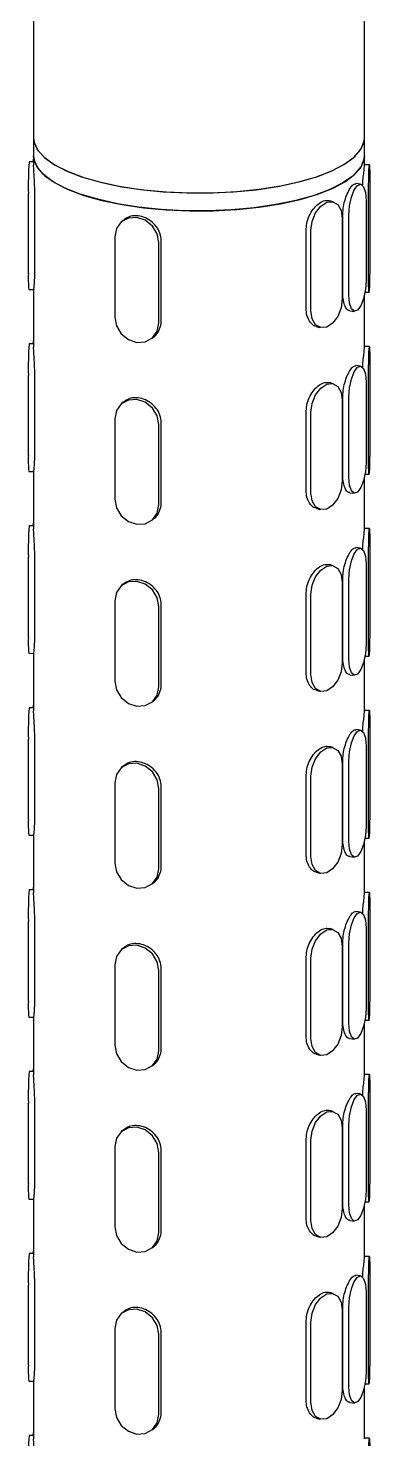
# Model space of a CAD drawing. Extents: x 0 to 2604, y 0 to 1908.
# Drawn here: x 1899.1 to 1935.2, y 1286.3 to 1435.4 of the extents above; entities that cross this region are included whole.
import ezdxf

# ---------------------------------------------------------------- set-up
doc = ezdxf.new("R2010")
doc.units = 0
doc.header["$LTSCALE"] = 10
doc.header["$MEASUREMENT"] = 0
doc.layers.get('0').update_dxf_attribs({"linetype": 'CONTINUOUS'})

msp = doc.modelspace()

# ---------------------------------------------------------------- linework, layer by layer
at = {"color": 7, "linetype": 'Continuous', "lineweight": 25}
for p, q in [((1899.67, 1453.04), (1899.67, 1423.81)), ((1934.67, 1423.81), (1934.67, 1453.04)), ((1899.67, 1423.81), (1899.67, 1421.93)), ((1934.67, 1421.93), (1934.67, 1423.81)), ((1899.67, 1421.27), (1899.2, 1421.28)), ((1899.62, 1421.27), (1899.67, 1421.55)), ((1899.67, 1421.93), (1899.67, 1420.93)), ((1934.67, 1420.93), (1934.67, 1421.93)), ((1935.19, 1420.98), (1934.67, 1420.98)), ((1934.25, 1418.91), (1933.76, 1418.98)), ((1935.23, 1419.31), (1935.23, 1410.83)), ((1899.12, 1409.46), (1899.12, 1417.95)), ((1899.8, 1409.45), (1899.8, 1417.94)), ((1931.37, 1417.06), (1930.98, 1417.17)), ((1934.84, 1417.21), (1934.84, 1408.73)), ((1935.11, 1409.16), (1935.11, 1417.65)), ((1909.19, 1415.13), (1908.98, 1414.95)), ((1932.32, 1415.28), (1932.32, 1406.8)), ((1932.38, 1407.26), (1932.38, 1415.74)), ((1933.02, 1407.18), (1933.02, 1415.66)), ((1928.51, 1405.7), (1928.51, 1414.18)), ((1929.01, 1405.55), (1929.01, 1414.03)), ((1908.27, 1413.35), (1908.27, 1404.86)), ((1912.92, 1404.25), (1912.92, 1412.74)), ((1913.17, 1404.46), (1913.17, 1412.95)), ((1899.16, 1407.79), (1899.68, 1407.79)), ((1899.67, 1407.84), (1899.67, 1401.7)), ((1934.67, 1401.69), (1934.67, 1407.22)), ((1934.73, 1407.5), (1935.15, 1407.49)), ((1933.12, 1405.54), (1933.6, 1405.47)), ((1929.56, 1403.89), (1929.96, 1403.77)), ((1899.67, 1402.04), (1899.2, 1402.04)), ((1899.62, 1402.04), (1899.67, 1402.32)), ((1912.21, 1402.65), (1912.43, 1402.83)), ((1935.19, 1401.75), (1934.67, 1401.75)), ((1899.12, 1390.23), (1899.12, 1398.71)), ((1899.8, 1390.22), (1899.8, 1398.71)), ((1934.25, 1399.68), (1933.76, 1399.75)), ((1935.23, 1400.08), (1935.23, 1391.59)), ((1931.37, 1397.82), (1930.98, 1397.94)), ((1934.84, 1397.98), (1934.84, 1389.49)), ((1935.11, 1389.93), (1935.11, 1398.41)), ((1909.19, 1395.9), (1908.98, 1395.72)), ((1932.32, 1396.05), (1932.32, 1387.56)), ((1932.38, 1388.02), (1932.38, 1396.51)), ((1933.02, 1387.94), (1933.02, 1396.43)), ((1928.51, 1386.46), (1928.51, 1394.95)), ((1929.01, 1386.31), (1929.01, 1394.8)), ((1908.27, 1394.11), (1908.27, 1385.63)), ((1912.92, 1385.02), (1912.92, 1393.51)), ((1913.17, 1385.23), (1913.17, 1393.72)), ((1899.16, 1388.56), (1899.68, 1388.56)), ((1899.67, 1388.61), (1899.67, 1382.47)), ((1934.73, 1388.26), (1935.15, 1388.26)), ((1934.67, 1382.46), (1934.67, 1387.98)), ((1933.12, 1386.3), (1933.6, 1386.24)), ((1929.56, 1384.66), (1929.96, 1384.54)), ((1899.67, 1382.81), (1899.2, 1382.81)), ((1899.62, 1382.81), (1899.67, 1383.09)), ((1912.21, 1383.42), (1912.43, 1383.6)), ((1935.19, 1382.51), (1934.67, 1382.52)), ((1935.23, 1380.84), (1935.23, 1372.36)), ((1899.12, 1370.99), (1899.12, 1379.48)), ((1899.8, 1370.99), (1899.8, 1379.47)), ((1934.25, 1380.45), (1933.76, 1380.51)), ((1931.37, 1378.59), (1930.98, 1378.71)), ((1934.84, 1378.75), (1934.84, 1370.26)), ((1935.11, 1370.69), (1935.11, 1379.18)), ((1909.19, 1376.66), (1908.98, 1376.48)), ((1932.32, 1376.82), (1932.32, 1368.33)), ((1932.38, 1368.79), (1932.38, 1377.28)), ((1933.02, 1368.71), (1933.02, 1377.19)), ((1908.27, 1374.88), (1908.27, 1366.4)), ((1928.51, 1367.23), (1928.51, 1375.72)), ((1929.01, 1367.08), (1929.01, 1375.57)), ((1912.92, 1365.79), (1912.92, 1374.27)), ((1913.17, 1366), (1913.17, 1374.48)), ((1899.16, 1369.33), (1899.68, 1369.32)), ((1899.67, 1369.38), (1899.67, 1363.23)), ((1934.73, 1369.03), (1935.15, 1369.03)), ((1934.67, 1363.23), (1934.67, 1368.75)), ((1933.12, 1367.07), (1933.6, 1367.01)), ((1929.56, 1365.43), (1929.96, 1365.31)), ((1899.67, 1363.57), (1899.2, 1363.58)), ((1899.62, 1363.57), (1899.67, 1363.85)), ((1912.21, 1364.19), (1912.43, 1364.37)), ((1935.19, 1363.28), (1934.67, 1363.28)), ((1935.23, 1361.61), (1935.23, 1353.13)), ((1899.12, 1351.76), (1899.12, 1360.25)), ((1899.8, 1351.75), (1899.8, 1360.24)), ((1934.25, 1361.22), (1933.76, 1361.28)), ((1935.11, 1351.46), (1935.11, 1359.95)), ((1931.37, 1359.36), (1930.98, 1359.47)), ((1934.84, 1359.51), (1934.84, 1351.03)), ((1909.19, 1357.43), (1908.98, 1357.25)), ((1932.32, 1357.58), (1932.32, 1349.1)), ((1932.38, 1349.56), (1932.38, 1358.04)), ((1933.02, 1349.48), (1933.02, 1357.96)), ((1908.27, 1355.65), (1908.27, 1347.16)), ((1928.51, 1348), (1928.51, 1356.48)), ((1929.01, 1347.85), (1929.01, 1356.33)), ((1912.92, 1346.55), (1912.92, 1355.04)), ((1913.17, 1346.76), (1913.17, 1355.25)), ((1899.16, 1350.09), (1899.68, 1350.09)), ((1899.67, 1350.14), (1899.67, 1344)), ((1934.67, 1343.99), (1934.67, 1349.52)), ((1934.73, 1349.8), (1935.15, 1349.79)), ((1933.12, 1347.84), (1933.6, 1347.77)), ((1912.21, 1344.95), (1912.43, 1345.13)), ((1929.56, 1346.19), (1929.96, 1346.07)), ((1899.67, 1344.34), (1899.2, 1344.34)), ((1899.62, 1344.34), (1899.67, 1344.62)), ((1935.19, 1344.05), (1934.67, 1344.05)), ((1934.25, 1341.98), (1933.76, 1342.05)), ((1935.23, 1342.38), (1935.23, 1333.89)), ((1899.12, 1332.53), (1899.12, 1341.01)), ((1899.8, 1332.52), (1899.8, 1341.01)), ((1935.11, 1332.23), (1935.11, 1340.71)), ((1931.37, 1340.12), (1930.98, 1340.24)), ((1934.84, 1340.28), (1934.84, 1331.79)), ((1909.19, 1338.2), (1908.98, 1338.02)), ((1932.32, 1338.35), (1932.32, 1329.86)), ((1932.38, 1330.32), (1932.38, 1338.81)), ((1933.02, 1330.24), (1933.02, 1338.73)), ((1908.27, 1336.41), (1908.27, 1327.93)), ((1928.51, 1328.76), (1928.51, 1337.25)), ((1929.01, 1328.61), (1929.01, 1337.1)), ((1912.92, 1327.32), (1912.92, 1335.81)), ((1913.17, 1327.53), (1913.17, 1336.02)), ((1899.16, 1330.86), (1899.68, 1330.86)), ((1899.67, 1330.91), (1899.67, 1324.77)), ((1934.67, 1324.76), (1934.67, 1330.28)), ((1934.73, 1330.56), (1935.15, 1330.56)), ((1933.12, 1328.6), (1933.6, 1328.54)), ((1912.21, 1325.72), (1912.43, 1325.9)), ((1929.56, 1326.96), (1929.96, 1326.84)), ((1899.67, 1325.11), (1899.2, 1325.11)), ((1899.62, 1325.11), (1899.67, 1325.39)), ((1935.19, 1324.81), (1934.67, 1324.82)), ((1934.25, 1322.75), (1933.76, 1322.81)), ((1935.23, 1323.15), (1935.23, 1314.66)), ((1899.12, 1313.29), (1899.12, 1321.78)), ((1899.8, 1313.29), (1899.8, 1321.77)), ((1935.11, 1312.99), (1935.11, 1321.48)), ((1931.37, 1320.89), (1930.98, 1321.01)), ((1934.84, 1321.05), (1934.84, 1312.56)), ((1909.19, 1318.96), (1908.98, 1318.78)), ((1932.32, 1319.12), (1932.32, 1310.63)), ((1932.38, 1311.09), (1932.38, 1319.58)), ((1933.02, 1311.01), (1933.02, 1319.49)), ((1908.27, 1317.18), (1908.27, 1308.7)), ((1913.17, 1308.3), (1913.17, 1316.78)), ((1928.51, 1309.53), (1928.51, 1318.02)), ((1929.01, 1309.38), (1929.01, 1317.87)), ((1912.92, 1308.09), (1912.92, 1316.57)), ((1899.16, 1311.63), (1899.68, 1311.62)), ((1899.67, 1311.68), (1899.67, 1305.53)), ((1934.67, 1305.53), (1934.67, 1311.05)), ((1934.73, 1311.33), (1935.15, 1311.33)), ((1933.12, 1309.37), (1933.6, 1309.31)), ((1912.21, 1306.49), (1912.43, 1306.67)), ((1929.56, 1307.73), (1929.96, 1307.61)), ((1899.67, 1305.87), (1899.2, 1305.88)), ((1899.62, 1305.87), (1899.67, 1306.15)), ((1935.19, 1305.58), (1934.67, 1305.58)), ((1934.25, 1303.52), (1933.76, 1303.58)), ((1935.23, 1303.91), (1935.23, 1295.43)), ((1899.12, 1294.06), (1899.12, 1302.55)), ((1899.8, 1294.05), (1899.8, 1302.54)), ((1931.37, 1301.66), (1930.98, 1301.77)), ((1934.84, 1301.81), (1934.84, 1293.33)), ((1935.11, 1293.76), (1935.11, 1302.25)), ((1932.38, 1291.86), (1932.38, 1300.34)), ((1909.19, 1299.73), (1908.98, 1299.55)), ((1928.51, 1290.3), (1928.51, 1298.78)), ((1932.32, 1299.88), (1932.32, 1291.4)), ((1933.02, 1291.78), (1933.02, 1300.26)), ((1908.27, 1297.95), (1908.27, 1289.46)), ((1912.92, 1288.85), (1912.92, 1297.34)), ((1913.17, 1289.06), (1913.17, 1297.55)), ((1929.01, 1290.15), (1929.01, 1298.63)), ((1899.16, 1292.39), (1899.68, 1292.39)), ((1899.67, 1292.44), (1899.67, 1286.3)), ((1934.67, 1286.29), (1934.67, 1291.82)), ((1934.73, 1292.1), (1935.15, 1292.09)), ((1933.12, 1290.14), (1933.6, 1290.07)), ((1929.56, 1288.49), (1929.96, 1288.37)), ((1899.62, 1286.64), (1899.67, 1286.92)), ((1912.21, 1287.25), (1912.43, 1287.43)), ((1899.67, 1286.64), (1899.2, 1286.64)), ((1935.19, 1286.35), (1934.67, 1286.35))]:
    msp.add_line(p, q, dxfattribs=at)
at = {"color": 7, "linetype": 'Continuous', "lineweight": 25, "flags": 128}
for points in [[(1899.67, 1423.81), (1899.74, 1423.31), (1900.13, 1422.49), (1900.87, 1421.69), (1901.94, 1420.94), (1903.32, 1420.25), (1904.98, 1419.63), (1906.9, 1419.09), (1909.02, 1418.65), (1911.3, 1418.32), (1913.71, 1418.1), (1916.18, 1417.99), (1918.68, 1418), (1921.15, 1418.13), (1923.53, 1418.38), (1925.79, 1418.74), (1927.87, 1419.2), (1929.73, 1419.75), (1931.34, 1420.39), (1932.66, 1421.09), (1933.66, 1421.86), (1934.33, 1422.66), (1934.65, 1423.48), (1934.67, 1423.81)], [(1899.67, 1423.81), (1899.71, 1423.42), (1900.06, 1422.6), (1900.75, 1421.8), (1901.78, 1421.04), (1903.12, 1420.34), (1904.75, 1419.71), (1906.63, 1419.16), (1908.72, 1418.71), (1910.99, 1418.36), (1913.38, 1418.12), (1915.85, 1418), (1918.35, 1417.99), (1920.82, 1418.11), (1923.22, 1418.34), (1925.49, 1418.68), (1927.6, 1419.13), (1929.49, 1419.67), (1931.14, 1420.3), (1932.5, 1421), (1933.54, 1421.75), (1934.26, 1422.55), (1934.62, 1423.37), (1934.67, 1423.81)], [(1899.67, 1421.93), (1899.74, 1421.43), (1900.13, 1420.6), (1900.87, 1419.81), (1901.94, 1419.06), (1903.32, 1418.36), (1904.98, 1417.74), (1906.9, 1417.21), (1909.02, 1416.77), (1911.3, 1416.43), (1913.71, 1416.21), (1916.18, 1416.1), (1918.68, 1416.12), (1921.15, 1416.25), (1923.53, 1416.49), (1925.79, 1416.85), (1927.87, 1417.31), (1929.73, 1417.87), (1931.34, 1418.5), (1932.66, 1419.21), (1933.66, 1419.97), (1934.33, 1420.77), (1934.65, 1421.6), (1934.67, 1421.93)], [(1910.78, 1416.5), (1908.53, 1416.86), (1906.45, 1417.32), (1904.59, 1417.87), (1902.99, 1418.51), (1901.67, 1419.22), (1900.68, 1419.98), (1900.01, 1420.79), (1899.7, 1421.61), (1899.67, 1421.93)], [(1934.67, 1421.93), (1934.61, 1421.41), (1934.21, 1420.59), (1933.46, 1419.8), (1932.39, 1419.05), (1931, 1418.35), (1929.34, 1417.73), (1927.42, 1417.2), (1925.3, 1416.76), (1923.01, 1416.43), (1920.6, 1416.21), (1918.12, 1416.1), (1915.63, 1416.12), (1913.16, 1416.25), (1910.78, 1416.5)], [(1935.11, 1417.65), (1935.11, 1418.61), (1935.12, 1419.56), (1935.14, 1420.34), (1935.17, 1420.84), (1935.19, 1420.97), (1935.21, 1420.73), (1935.23, 1420.15), (1935.23, 1419.31)], [(1933.02, 1415.66), (1933.09, 1416.62), (1933.28, 1417.55), (1933.58, 1418.32), (1933.93, 1418.79), (1934.28, 1418.91), (1934.57, 1418.65), (1934.77, 1418.05), (1934.84, 1417.21)], [(1929.01, 1414.03), (1929.14, 1414.98), (1929.5, 1415.88), (1930.04, 1416.6), (1930.67, 1417.02), (1931.3, 1417.07), (1931.84, 1416.77), (1932.2, 1416.14), (1932.32, 1415.28)], [(1912.92, 1412.74), (1912.75, 1413.66), (1912.24, 1414.49), (1911.49, 1415.1), (1910.6, 1415.4), (1909.71, 1415.34), (1908.95, 1414.93), (1908.45, 1414.23), (1908.27, 1413.35)], [(1935.23, 1410.83), (1935.23, 1409.86), (1935.21, 1408.92), (1935.19, 1408.13), (1935.17, 1407.64), (1935.14, 1407.5), (1935.12, 1407.74), (1935.11, 1408.32), (1935.11, 1409.16)], [(1934.84, 1408.73), (1934.77, 1407.77), (1934.57, 1406.83), (1934.28, 1406.07), (1933.93, 1405.59), (1933.58, 1405.48), (1933.28, 1405.74), (1933.09, 1406.33), (1933.02, 1407.18)], [(1932.32, 1406.8), (1932.2, 1405.85), (1931.84, 1404.95), (1931.3, 1404.23), (1930.67, 1403.82), (1930.04, 1403.76), (1929.5, 1404.06), (1929.14, 1404.69), (1929.01, 1405.55)], [(1908.27, 1404.86), (1908.45, 1403.94), (1908.95, 1403.11), (1909.71, 1402.5), (1910.6, 1402.2), (1911.49, 1402.26), (1912.24, 1402.68), (1912.75, 1403.37), (1912.92, 1404.25)], [(1935.11, 1398.41), (1935.11, 1399.38), (1935.12, 1400.32), (1935.14, 1401.1), (1935.17, 1401.6), (1935.19, 1401.74), (1935.21, 1401.5), (1935.23, 1400.92), (1935.23, 1400.08)], [(1933.02, 1396.43), (1933.09, 1397.39), (1933.28, 1398.32), (1933.58, 1399.08), (1933.93, 1399.56), (1934.28, 1399.68), (1934.57, 1399.42), (1934.77, 1398.82), (1934.84, 1397.98)], [(1929.01, 1394.8), (1929.14, 1395.75), (1929.5, 1396.65), (1930.04, 1397.36), (1930.67, 1397.78), (1931.3, 1397.84), (1931.84, 1397.53), (1932.2, 1396.9), (1932.32, 1396.05)], [(1912.92, 1393.51), (1912.75, 1394.43), (1912.24, 1395.26), (1911.49, 1395.87), (1910.6, 1396.17), (1909.71, 1396.1), (1908.95, 1395.69), (1908.45, 1394.99), (1908.27, 1394.11)], [(1935.23, 1391.59), (1935.23, 1390.63), (1935.21, 1389.68), (1935.19, 1388.9), (1935.17, 1388.4), (1935.14, 1388.26), (1935.12, 1388.5), (1935.11, 1389.09), (1935.11, 1389.93)], [(1934.84, 1389.49), (1934.77, 1388.53), (1934.57, 1387.6), (1934.28, 1386.84), (1933.93, 1386.36), (1933.58, 1386.24), (1933.28, 1386.5), (1933.09, 1387.1), (1933.02, 1387.94)], [(1932.32, 1387.56), (1932.2, 1386.61), (1931.84, 1385.71), (1931.3, 1385), (1930.67, 1384.58), (1930.04, 1384.52), (1929.5, 1384.83), (1929.14, 1385.46), (1929.01, 1386.31)], [(1908.27, 1385.63), (1908.45, 1384.7), (1908.95, 1383.87), (1909.71, 1383.26), (1910.6, 1382.97), (1911.49, 1383.03), (1912.24, 1383.44), (1912.75, 1384.14), (1912.92, 1385.02)], [(1935.11, 1379.18), (1935.11, 1380.14), (1935.12, 1381.09), (1935.14, 1381.87), (1935.17, 1382.37), (1935.19, 1382.51), (1935.21, 1382.27), (1935.23, 1381.68), (1935.23, 1380.84)], [(1933.02, 1377.19), (1933.09, 1378.15), (1933.28, 1379.09), (1933.58, 1379.85), (1933.93, 1380.33), (1934.28, 1380.44), (1934.57, 1380.18), (1934.77, 1379.59), (1934.84, 1378.75)], [(1929.01, 1375.57), (1929.14, 1376.52), (1929.5, 1377.42), (1930.04, 1378.13), (1930.67, 1378.55), (1931.3, 1378.61), (1931.84, 1378.3), (1932.2, 1377.67), (1932.32, 1376.82)], [(1912.92, 1374.27), (1912.75, 1375.2), (1912.24, 1376.03), (1911.49, 1376.64), (1910.6, 1376.93), (1909.71, 1376.87), (1908.95, 1376.46), (1908.45, 1375.76), (1908.27, 1374.88)], [(1935.23, 1372.36), (1935.23, 1371.39), (1935.21, 1370.45), (1935.19, 1369.67), (1935.17, 1369.17), (1935.14, 1369.03), (1935.12, 1369.27), (1935.11, 1369.85), (1935.11, 1370.69)], [(1934.84, 1370.26), (1934.77, 1369.3), (1934.57, 1368.37), (1934.28, 1367.6), (1933.93, 1367.13), (1933.58, 1367.01), (1933.28, 1367.27), (1933.09, 1367.87), (1933.02, 1368.71)], [(1932.32, 1368.33), (1932.2, 1367.38), (1931.84, 1366.48), (1931.3, 1365.77), (1930.67, 1365.35), (1930.04, 1365.29), (1929.5, 1365.6), (1929.14, 1366.23), (1929.01, 1367.08)], [(1908.27, 1366.4), (1908.45, 1365.47), (1908.95, 1364.64), (1909.71, 1364.03), (1910.6, 1363.73), (1911.49, 1363.8), (1912.24, 1364.21), (1912.75, 1364.91), (1912.92, 1365.79)], [(1935.11, 1359.95), (1935.11, 1360.91), (1935.12, 1361.86), (1935.14, 1362.64), (1935.17, 1363.14), (1935.19, 1363.28), (1935.21, 1363.03), (1935.23, 1362.45), (1935.23, 1361.61)], [(1933.02, 1357.96), (1933.09, 1358.92), (1933.28, 1359.85), (1933.58, 1360.62), (1933.93, 1361.09), (1934.28, 1361.21), (1934.57, 1360.95), (1934.77, 1360.35), (1934.84, 1359.51)], [(1929.01, 1356.33), (1929.14, 1357.28), (1929.5, 1358.18), (1930.04, 1358.9), (1930.67, 1359.32), (1931.3, 1359.37), (1931.84, 1359.07), (1932.2, 1358.44), (1932.32, 1357.58)], [(1912.92, 1355.04), (1912.75, 1355.96), (1912.24, 1356.79), (1911.49, 1357.4), (1910.6, 1357.7), (1909.71, 1357.64), (1908.95, 1357.23), (1908.45, 1356.53), (1908.27, 1355.65)], [(1935.23, 1353.13), (1935.23, 1352.16), (1935.21, 1351.22), (1935.19, 1350.43), (1935.17, 1349.94), (1935.14, 1349.8), (1935.12, 1350.04), (1935.11, 1350.62), (1935.11, 1351.46)], [(1934.84, 1351.03), (1934.77, 1350.07), (1934.57, 1349.13), (1934.28, 1348.37), (1933.93, 1347.89), (1933.58, 1347.78), (1933.28, 1348.04), (1933.09, 1348.63), (1933.02, 1349.48)], [(1932.32, 1349.1), (1932.2, 1348.15), (1931.84, 1347.25), (1931.3, 1346.53), (1930.67, 1346.12), (1930.04, 1346.06), (1929.5, 1346.36), (1929.14, 1346.99), (1929.01, 1347.85)], [(1908.27, 1347.16), (1908.45, 1346.24), (1908.95, 1345.41), (1909.71, 1344.8), (1910.6, 1344.5), (1911.49, 1344.56), (1912.24, 1344.98), (1912.75, 1345.67), (1912.92, 1346.55)], [(1935.11, 1340.71), (1935.11, 1341.68), (1935.12, 1342.62), (1935.14, 1343.4), (1935.17, 1343.9), (1935.19, 1344.04), (1935.21, 1343.8), (1935.23, 1343.22), (1935.23, 1342.38)], [(1933.02, 1338.73), (1933.09, 1339.69), (1933.28, 1340.62), (1933.58, 1341.38), (1933.93, 1341.86), (1934.28, 1341.98), (1934.57, 1341.72), (1934.77, 1341.12), (1934.84, 1340.28)], [(1929.01, 1337.1), (1929.14, 1338.05), (1929.5, 1338.95), (1930.04, 1339.66), (1930.67, 1340.08), (1931.3, 1340.14), (1931.84, 1339.83), (1932.2, 1339.2), (1932.32, 1338.35)], [(1912.92, 1335.81), (1912.75, 1336.73), (1912.24, 1337.56), (1911.49, 1338.17), (1910.6, 1338.47), (1909.71, 1338.4), (1908.95, 1337.99), (1908.45, 1337.29), (1908.27, 1336.41)], [(1935.23, 1333.89), (1935.23, 1332.93), (1935.21, 1331.98), (1935.19, 1331.2), (1935.17, 1330.7), (1935.14, 1330.56), (1935.12, 1330.8), (1935.11, 1331.39), (1935.11, 1332.23)], [(1934.84, 1331.79), (1934.77, 1330.83), (1934.57, 1329.9), (1934.28, 1329.14), (1933.93, 1328.66), (1933.58, 1328.54), (1933.28, 1328.8), (1933.09, 1329.4), (1933.02, 1330.24)], [(1932.32, 1329.86), (1932.2, 1328.91), (1931.84, 1328.01), (1931.3, 1327.3), (1930.67, 1326.88), (1930.04, 1326.82), (1929.5, 1327.13), (1929.14, 1327.76), (1929.01, 1328.61)], [(1908.27, 1327.93), (1908.45, 1327), (1908.95, 1326.17), (1909.71, 1325.56), (1910.6, 1325.27), (1911.49, 1325.33), (1912.24, 1325.74), (1912.75, 1326.44), (1912.92, 1327.32)], [(1935.11, 1321.48), (1935.11, 1322.44), (1935.12, 1323.39), (1935.14, 1324.17), (1935.17, 1324.67), (1935.19, 1324.81), (1935.21, 1324.57), (1935.23, 1323.98), (1935.23, 1323.15)], [(1933.02, 1319.49), (1933.09, 1320.45), (1933.28, 1321.39), (1933.58, 1322.15), (1933.93, 1322.63), (1934.28, 1322.74), (1934.57, 1322.48), (1934.77, 1321.89), (1934.84, 1321.05)], [(1929.01, 1317.87), (1929.14, 1318.82), (1929.5, 1319.72), (1930.04, 1320.43), (1930.67, 1320.85), (1931.3, 1320.91), (1931.84, 1320.6), (1932.2, 1319.97), (1932.32, 1319.12)], [(1912.92, 1316.57), (1912.75, 1317.5), (1912.24, 1318.33), (1911.49, 1318.94), (1910.6, 1319.23), (1909.71, 1319.17), (1908.95, 1318.76), (1908.45, 1318.06), (1908.27, 1317.18)], [(1935.23, 1314.66), (1935.23, 1313.69), (1935.21, 1312.75), (1935.19, 1311.97), (1935.17, 1311.47), (1935.14, 1311.33), (1935.12, 1311.57), (1935.11, 1312.16), (1935.11, 1312.99)], [(1934.84, 1312.56), (1934.77, 1311.6), (1934.57, 1310.67), (1934.28, 1309.9), (1933.93, 1309.43), (1933.58, 1309.31), (1933.28, 1309.57), (1933.09, 1310.17), (1933.02, 1311.01)], [(1932.32, 1310.63), (1932.2, 1309.68), (1931.84, 1308.78), (1931.3, 1308.07), (1930.67, 1307.65), (1930.04, 1307.59), (1929.5, 1307.9), (1929.14, 1308.53), (1929.01, 1309.38)], [(1908.27, 1308.7), (1908.45, 1307.77), (1908.95, 1306.94), (1909.71, 1306.33), (1910.6, 1306.03), (1911.49, 1306.1), (1912.24, 1306.51), (1912.75, 1307.21), (1912.92, 1308.09)], [(1935.11, 1302.25), (1935.11, 1303.21), (1935.12, 1304.16), (1935.14, 1304.94), (1935.17, 1305.44), (1935.19, 1305.58), (1935.21, 1305.33), (1935.23, 1304.75), (1935.23, 1303.91)], [(1933.02, 1300.26), (1933.09, 1301.22), (1933.28, 1302.15), (1933.58, 1302.92), (1933.93, 1303.39), (1934.28, 1303.51), (1934.57, 1303.25), (1934.77, 1302.65), (1934.84, 1301.81)], [(1929.01, 1298.63), (1929.14, 1299.58), (1929.5, 1300.48), (1930.04, 1301.2), (1930.67, 1301.62), (1931.3, 1301.67), (1931.84, 1301.37), (1932.2, 1300.74), (1932.32, 1299.88)], [(1912.92, 1297.34), (1912.75, 1298.26), (1912.24, 1299.09), (1911.49, 1299.7), (1910.6, 1300), (1909.71, 1299.94), (1908.95, 1299.53), (1908.45, 1298.83), (1908.27, 1297.95)], [(1935.23, 1295.43), (1935.23, 1294.46), (1935.21, 1293.52), (1935.19, 1292.73), (1935.17, 1292.24), (1935.14, 1292.1), (1935.12, 1292.34), (1935.11, 1292.92), (1935.11, 1293.76)], [(1934.84, 1293.33), (1934.77, 1292.37), (1934.57, 1291.43), (1934.28, 1290.67), (1933.93, 1290.19), (1933.58, 1290.08), (1933.28, 1290.34), (1933.09, 1290.93), (1933.02, 1291.78)], [(1932.32, 1291.4), (1932.2, 1290.45), (1931.84, 1289.55), (1931.3, 1288.83), (1930.67, 1288.42), (1930.04, 1288.36), (1929.5, 1288.66), (1929.14, 1289.29), (1929.01, 1290.15)], [(1908.27, 1289.46), (1908.45, 1288.54), (1908.95, 1287.71), (1909.71, 1287.1), (1910.6, 1286.8), (1911.49, 1286.86), (1912.24, 1287.28), (1912.75, 1287.97), (1912.92, 1288.85)], [(1935.11, 1283.01), (1935.11, 1283.98), (1935.12, 1284.92), (1935.14, 1285.7), (1935.17, 1286.2), (1935.19, 1286.34), (1935.21, 1286.1), (1935.23, 1285.52), (1935.23, 1284.68)]]:
    msp.add_lwpolyline(points, dxfattribs=at)
at = {"color": 7, "linetype": 'Continuous', "lineweight": 25}
for centre, radius, start, end in [((1933.29, 1418.76), 34.18, 175.7739, 181.3644), ((1909.99, 1408.9), 10.88, 177.0375, 185.823), ((1933.29, 1399.53), 34.18, 175.7739, 181.3644), ((1909.99, 1389.66), 10.88, 177.0375, 185.823), ((1933.29, 1380.29), 34.18, 175.7739, 181.3644), ((1909.99, 1370.43), 10.88, 177.0375, 185.823), ((1933.29, 1361.06), 34.18, 175.7739, 181.3644), ((1909.99, 1351.2), 10.88, 177.0375, 185.823), ((1933.29, 1341.83), 34.18, 175.7739, 181.3644), ((1909.99, 1331.96), 10.88, 177.0375, 185.823), ((1933.29, 1322.59), 34.18, 175.7739, 181.3644), ((1909.99, 1312.73), 10.88, 177.0375, 185.823), ((1933.29, 1303.36), 34.18, 175.7739, 181.3644), ((1909.99, 1293.5), 10.88, 177.0375, 185.823), ((1933.29, 1284.13), 34.18, 175.7739, 181.3644)]:
    msp.add_arc(centre, radius, start, end, dxfattribs=at)
for points, knots in [([(1899.8, 1417.94), (1899.79, 1418.21), (1899.79, 1418.76), (1899.74, 1419.61), (1899.7, 1420.33), (1899.67, 1420.8), (1899.68, 1420.92), (1899.68, 1420.93)], [0, 0, 0, 0, 0.240226, 0.480392, 0.722104, 0.964847, 1, 1, 1, 1]), ([(1934.47, 1418.74), (1934.48, 1418.93), (1934.51, 1419.39), (1934.59, 1420.06), (1934.65, 1420.62), (1934.68, 1420.91), (1934.67, 1420.93), (1934.67, 1420.93)], [0, 0, 0, 0, 0.173877, 0.432081, 0.691386, 0.94891, 1, 1, 1, 1]), ([(1932.38, 1415.74), (1932.4, 1416.01), (1932.42, 1416.56), (1932.63, 1417.38), (1932.92, 1418.11), (1933.25, 1418.66), (1933.55, 1418.96), (1933.7, 1418.96), (1933.76, 1418.95)], [0, 0, 0, 0, 0.1732433, 0.3464436, 0.5207587, 0.6958176, 0.869674, 1, 1, 1, 1]), ([(1928.51, 1414.18), (1928.53, 1414.45), (1928.57, 1414.99), (1928.89, 1415.79), (1929.36, 1416.47), (1929.91, 1416.96), (1930.49, 1417.24), (1930.81, 1417.19), (1930.97, 1417.17)], [0, 0, 0, 0, 0.166579, 0.333117, 0.500727, 0.669052, 0.836221, 1, 1, 1, 1]), ([(1913.17, 1412.95), (1913.15, 1413.22), (1913.09, 1413.75), (1912.67, 1414.48), (1912.07, 1415.08), (1911.31, 1415.47), (1910.52, 1415.62), (1909.77, 1415.52), (1909.38, 1415.26), (1909.2, 1415.13)], [0, 0, 0, 0, 0.14318, 0.286323, 0.430389, 0.575069, 0.718755, 0.861404, 1, 1, 1, 1]), ([(1899.68, 1407.82), (1899.68, 1407.81), (1899.69, 1407.77), (1899.72, 1408), (1899.77, 1408.47), (1899.79, 1409.01), (1899.8, 1409.36), (1899.8, 1409.45)], [0, 0, 0, 0, 0.085138, 0.357159, 0.631599, 0.906193, 1, 1, 1, 1]), ([(1933.12, 1405.56), (1933.09, 1405.56), (1932.96, 1405.53), (1932.73, 1405.77), (1932.49, 1406.26), (1932.39, 1406.82), (1932.38, 1407.17), (1932.38, 1407.26)], [0, 0, 0, 0, 0.06766, 0.344878, 0.624561, 0.904401, 1, 1, 1, 1]), ([(1929.56, 1403.89), (1929.56, 1403.89), (1929.37, 1403.9), (1929.04, 1404.17), (1928.67, 1404.69), (1928.52, 1405.26), (1928.51, 1405.61), (1928.51, 1405.7)], [0, 0, 0, 0, 0.003883, 0.300064, 0.598879, 0.897861, 1, 1, 1, 1]), ([(1912.43, 1402.84), (1912.43, 1402.84), (1912.66, 1402.97), (1912.95, 1403.45), (1913.16, 1404.02), (1913.17, 1404.37), (1913.17, 1404.46)], [0, 0, 0, 0, 0.013294, 0.434536, 0.856014, 1, 1, 1, 1]), ([(1899.8, 1398.71), (1899.79, 1398.98), (1899.79, 1399.52), (1899.74, 1400.37), (1899.7, 1401.1), (1899.67, 1401.56), (1899.68, 1401.68), (1899.68, 1401.7)], [0, 0, 0, 0, 0.240226, 0.480392, 0.722104, 0.964847, 1, 1, 1, 1]), ([(1934.47, 1399.5), (1934.48, 1399.69), (1934.51, 1400.16), (1934.59, 1400.83), (1934.65, 1401.38), (1934.68, 1401.68), (1934.67, 1401.69), (1934.67, 1401.69)], [0, 0, 0, 0, 0.173877, 0.432081, 0.691386, 0.94891, 1, 1, 1, 1]), ([(1932.38, 1396.51), (1932.4, 1396.78), (1932.42, 1397.32), (1932.63, 1398.15), (1932.92, 1398.88), (1933.25, 1399.42), (1933.55, 1399.73), (1933.7, 1399.72), (1933.76, 1399.72)], [0, 0, 0, 0, 0.1732433, 0.3464436, 0.5207587, 0.6958176, 0.869674, 1, 1, 1, 1]), ([(1928.51, 1394.95), (1928.53, 1395.22), (1928.57, 1395.76), (1928.89, 1396.55), (1929.36, 1397.24), (1929.91, 1397.73), (1930.49, 1398), (1930.81, 1397.96), (1930.97, 1397.94)], [0, 0, 0, 0, 0.166579, 0.333117, 0.500727, 0.669052, 0.836221, 1, 1, 1, 1]), ([(1913.17, 1393.72), (1913.15, 1393.98), (1913.09, 1394.51), (1912.67, 1395.25), (1912.07, 1395.84), (1911.31, 1396.24), (1910.52, 1396.38), (1909.77, 1396.29), (1909.38, 1396.02), (1909.2, 1395.89)], [0, 0, 0, 0, 0.14318, 0.286323, 0.430389, 0.575069, 0.718755, 0.861404, 1, 1, 1, 1]), ([(1899.68, 1388.59), (1899.68, 1388.58), (1899.69, 1388.54), (1899.72, 1388.76), (1899.77, 1389.24), (1899.79, 1389.78), (1899.8, 1390.13), (1899.8, 1390.22)], [0, 0, 0, 0, 0.085138, 0.357159, 0.631599, 0.906193, 1, 1, 1, 1]), ([(1933.12, 1386.33), (1933.09, 1386.32), (1932.96, 1386.3), (1932.73, 1386.54), (1932.49, 1387.03), (1932.39, 1387.58), (1932.38, 1387.94), (1932.38, 1388.02)], [0, 0, 0, 0, 0.0676603, 0.344878, 0.624561, 0.9044008, 1, 1, 1, 1]), ([(1929.56, 1384.66), (1929.56, 1384.66), (1929.37, 1384.67), (1929.04, 1384.94), (1928.67, 1385.45), (1928.52, 1386.02), (1928.51, 1386.37), (1928.51, 1386.46)], [0, 0, 0, 0, 0.003883, 0.300064, 0.598879, 0.897861, 1, 1, 1, 1]), ([(1912.43, 1383.6), (1912.43, 1383.61), (1912.66, 1383.74), (1912.95, 1384.21), (1913.16, 1384.79), (1913.17, 1385.14), (1913.17, 1385.23)], [0, 0, 0, 0, 0.013294, 0.434536, 0.856014, 1, 1, 1, 1]), ([(1899.8, 1379.47), (1899.79, 1379.75), (1899.79, 1380.29), (1899.74, 1381.14), (1899.7, 1381.87), (1899.67, 1382.33), (1899.68, 1382.45), (1899.68, 1382.47)], [0, 0, 0, 0, 0.2402258, 0.4803919, 0.7221039, 0.9648472, 1, 1, 1, 1]), ([(1934.47, 1380.27), (1934.48, 1380.46), (1934.51, 1380.93), (1934.59, 1381.6), (1934.65, 1382.15), (1934.68, 1382.45), (1934.67, 1382.46), (1934.67, 1382.46)], [0, 0, 0, 0, 0.173877, 0.432081, 0.691386, 0.94891, 1, 1, 1, 1]), ([(1932.38, 1377.28), (1932.4, 1377.55), (1932.42, 1378.09), (1932.63, 1378.92), (1932.92, 1379.65), (1933.25, 1380.19), (1933.55, 1380.5), (1933.7, 1380.49), (1933.76, 1380.49)], [0, 0, 0, 0, 0.173243, 0.346444, 0.520759, 0.695818, 0.869674, 1, 1, 1, 1]), ([(1928.51, 1375.72), (1928.53, 1375.99), (1928.57, 1376.52), (1928.89, 1377.32), (1929.36, 1378), (1929.91, 1378.5), (1930.49, 1378.77), (1930.81, 1378.73), (1930.97, 1378.71)], [0, 0, 0, 0, 0.166579, 0.333117, 0.500727, 0.669052, 0.836221, 1, 1, 1, 1]), ([(1913.17, 1374.48), (1913.15, 1374.75), (1913.09, 1375.28), (1912.67, 1376.02), (1912.07, 1376.61), (1911.31, 1377), (1910.52, 1377.15), (1909.77, 1377.05), (1909.38, 1376.79), (1909.2, 1376.66)], [0, 0, 0, 0, 0.14318, 0.286323, 0.430389, 0.575069, 0.718755, 0.861404, 1, 1, 1, 1]), ([(1899.68, 1369.35), (1899.68, 1369.34), (1899.69, 1369.31), (1899.72, 1369.53), (1899.77, 1370), (1899.79, 1370.55), (1899.8, 1370.9), (1899.8, 1370.99)], [0, 0, 0, 0, 0.085138, 0.357159, 0.631599, 0.906193, 1, 1, 1, 1]), ([(1933.12, 1367.09), (1933.09, 1367.09), (1932.96, 1367.07), (1932.73, 1367.31), (1932.49, 1367.8), (1932.39, 1368.35), (1932.38, 1368.7), (1932.38, 1368.79)], [0, 0, 0, 0, 0.06766, 0.344878, 0.624561, 0.904401, 1, 1, 1, 1]), ([(1912.43, 1364.37), (1912.43, 1364.38), (1912.66, 1364.51), (1912.95, 1364.98), (1913.16, 1365.55), (1913.17, 1365.91), (1913.17, 1366)], [0, 0, 0, 0, 0.013294, 0.434536, 0.856014, 1, 1, 1, 1]), ([(1929.56, 1365.43), (1929.56, 1365.43), (1929.37, 1365.43), (1929.04, 1365.7), (1928.67, 1366.22), (1928.52, 1366.79), (1928.51, 1367.14), (1928.51, 1367.23)], [0, 0, 0, 0, 0.003883, 0.300064, 0.598879, 0.897861, 1, 1, 1, 1]), ([(1899.8, 1360.24), (1899.79, 1360.51), (1899.79, 1361.06), (1899.74, 1361.91), (1899.7, 1362.64), (1899.67, 1363.1), (1899.68, 1363.22), (1899.68, 1363.23)], [0, 0, 0, 0, 0.240226, 0.480392, 0.722104, 0.964847, 1, 1, 1, 1]), ([(1934.47, 1361.04), (1934.48, 1361.23), (1934.51, 1361.69), (1934.59, 1362.36), (1934.65, 1362.92), (1934.68, 1363.21), (1934.67, 1363.23), (1934.67, 1363.23)], [0, 0, 0, 0, 0.173877, 0.432081, 0.691386, 0.94891, 1, 1, 1, 1]), ([(1932.38, 1358.04), (1932.4, 1358.31), (1932.42, 1358.86), (1932.63, 1359.69), (1932.92, 1360.41), (1933.25, 1360.96), (1933.55, 1361.26), (1933.7, 1361.26), (1933.76, 1361.25)], [0, 0, 0, 0, 0.173243, 0.346444, 0.520759, 0.695818, 0.869674, 1, 1, 1, 1]), ([(1928.51, 1356.48), (1928.53, 1356.75), (1928.57, 1357.29), (1928.89, 1358.09), (1929.36, 1358.77), (1929.91, 1359.26), (1930.49, 1359.54), (1930.81, 1359.49), (1930.97, 1359.47)], [0, 0, 0, 0, 0.166579, 0.333117, 0.500727, 0.669052, 0.836221, 1, 1, 1, 1]), ([(1913.17, 1355.25), (1913.15, 1355.52), (1913.09, 1356.05), (1912.67, 1356.78), (1912.07, 1357.38), (1911.31, 1357.77), (1910.52, 1357.92), (1909.77, 1357.82), (1909.38, 1357.56), (1909.2, 1357.43)], [0, 0, 0, 0, 0.14318, 0.286323, 0.430389, 0.575069, 0.718755, 0.861404, 1, 1, 1, 1]), ([(1899.68, 1350.12), (1899.68, 1350.11), (1899.69, 1350.07), (1899.72, 1350.3), (1899.77, 1350.77), (1899.79, 1351.31), (1899.8, 1351.67), (1899.8, 1351.75)], [0, 0, 0, 0, 0.085138, 0.357159, 0.631599, 0.906193, 1, 1, 1, 1]), ([(1933.12, 1347.86), (1933.09, 1347.86), (1932.96, 1347.84), (1932.73, 1348.07), (1932.49, 1348.56), (1932.39, 1349.12), (1932.38, 1349.47), (1932.38, 1349.56)], [0, 0, 0, 0, 0.06766, 0.344878, 0.624561, 0.904401, 1, 1, 1, 1]), ([(1929.56, 1346.19), (1929.56, 1346.19), (1929.37, 1346.2), (1929.04, 1346.47), (1928.67, 1346.99), (1928.52, 1347.56), (1928.51, 1347.91), (1928.51, 1348)], [0, 0, 0, 0, 0.003883, 0.300064, 0.598879, 0.897861, 1, 1, 1, 1]), ([(1912.43, 1345.14), (1912.43, 1345.14), (1912.66, 1345.27), (1912.95, 1345.75), (1913.16, 1346.32), (1913.17, 1346.67), (1913.17, 1346.76)], [0, 0, 0, 0, 0.013294, 0.434536, 0.856014, 1, 1, 1, 1]), ([(1899.8, 1341.01), (1899.79, 1341.28), (1899.79, 1341.82), (1899.74, 1342.67), (1899.7, 1343.4), (1899.67, 1343.86), (1899.68, 1343.98), (1899.68, 1344)], [0, 0, 0, 0, 0.240226, 0.480392, 0.722104, 0.964847, 1, 1, 1, 1]), ([(1934.47, 1341.8), (1934.48, 1341.99), (1934.51, 1342.46), (1934.59, 1343.13), (1934.65, 1343.68), (1934.68, 1343.98), (1934.67, 1343.99), (1934.67, 1343.99)], [0, 0, 0, 0, 0.1738772, 0.4320809, 0.6913861, 0.9489104, 1, 1, 1, 1]), ([(1932.38, 1338.81), (1932.4, 1339.08), (1932.42, 1339.62), (1932.63, 1340.45), (1932.92, 1341.18), (1933.25, 1341.72), (1933.55, 1342.03), (1933.7, 1342.02), (1933.76, 1342.02)], [0, 0, 0, 0, 0.173243, 0.346444, 0.520759, 0.695818, 0.869674, 1, 1, 1, 1]), ([(1928.51, 1337.25), (1928.53, 1337.52), (1928.57, 1338.06), (1928.89, 1338.85), (1929.36, 1339.54), (1929.91, 1340.03), (1930.49, 1340.3), (1930.81, 1340.26), (1930.97, 1340.24)], [0, 0, 0, 0, 0.166579, 0.333117, 0.500727, 0.669052, 0.836221, 1, 1, 1, 1]), ([(1913.17, 1336.02), (1913.15, 1336.28), (1913.09, 1336.81), (1912.67, 1337.55), (1912.07, 1338.14), (1911.31, 1338.54), (1910.52, 1338.68), (1909.77, 1338.59), (1909.38, 1338.32), (1909.2, 1338.19)], [0, 0, 0, 0, 0.14318, 0.286323, 0.430389, 0.575069, 0.718755, 0.861404, 1, 1, 1, 1]), ([(1899.68, 1330.89), (1899.68, 1330.88), (1899.69, 1330.84), (1899.72, 1331.06), (1899.77, 1331.54), (1899.79, 1332.08), (1899.8, 1332.43), (1899.8, 1332.52)], [0, 0, 0, 0, 0.085138, 0.357159, 0.631599, 0.906193, 1, 1, 1, 1]), ([(1933.12, 1328.63), (1933.09, 1328.62), (1932.96, 1328.6), (1932.73, 1328.84), (1932.49, 1329.33), (1932.39, 1329.88), (1932.38, 1330.24), (1932.38, 1330.32)], [0, 0, 0, 0, 0.0676603, 0.344878, 0.624561, 0.9044008, 1, 1, 1, 1]), ([(1929.56, 1326.96), (1929.56, 1326.96), (1929.37, 1326.97), (1929.04, 1327.24), (1928.67, 1327.75), (1928.52, 1328.32), (1928.51, 1328.68), (1928.51, 1328.76)], [0, 0, 0, 0, 0.003883, 0.300064, 0.598879, 0.897861, 1, 1, 1, 1]), ([(1912.43, 1325.9), (1912.43, 1325.91), (1912.66, 1326.04), (1912.95, 1326.51), (1913.16, 1327.09), (1913.17, 1327.44), (1913.17, 1327.53)], [0, 0, 0, 0, 0.013294, 0.434536, 0.856014, 1, 1, 1, 1]), ([(1899.8, 1321.77), (1899.79, 1322.05), (1899.79, 1322.59), (1899.74, 1323.44), (1899.7, 1324.17), (1899.67, 1324.63), (1899.68, 1324.75), (1899.68, 1324.77)], [0, 0, 0, 0, 0.240226, 0.480392, 0.722104, 0.964847, 1, 1, 1, 1]), ([(1934.47, 1322.57), (1934.48, 1322.76), (1934.51, 1323.23), (1934.59, 1323.9), (1934.65, 1324.45), (1934.68, 1324.75), (1934.67, 1324.76), (1934.67, 1324.76)], [0, 0, 0, 0, 0.1738772, 0.4320809, 0.6913861, 0.9489104, 1, 1, 1, 1]), ([(1932.38, 1319.58), (1932.4, 1319.85), (1932.42, 1320.39), (1932.63, 1321.22), (1932.92, 1321.95), (1933.25, 1322.49), (1933.55, 1322.8), (1933.7, 1322.79), (1933.76, 1322.79)], [0, 0, 0, 0, 0.173243, 0.346444, 0.520759, 0.695818, 0.869674, 1, 1, 1, 1]), ([(1928.51, 1318.02), (1928.53, 1318.29), (1928.57, 1318.83), (1928.89, 1319.62), (1929.36, 1320.3), (1929.91, 1320.8), (1930.49, 1321.07), (1930.81, 1321.03), (1930.97, 1321.01)], [0, 0, 0, 0, 0.166579, 0.333117, 0.500727, 0.669052, 0.836221, 1, 1, 1, 1]), ([(1913.17, 1316.78), (1913.15, 1317.05), (1913.09, 1317.58), (1912.67, 1318.32), (1912.07, 1318.91), (1911.31, 1319.3), (1910.52, 1319.45), (1909.77, 1319.35), (1909.38, 1319.09), (1909.2, 1318.96)], [0, 0, 0, 0, 0.1431795, 0.2863235, 0.4303889, 0.5750689, 0.7187552, 0.8614045, 1, 1, 1, 1]), ([(1899.68, 1311.65), (1899.68, 1311.64), (1899.69, 1311.61), (1899.72, 1311.83), (1899.77, 1312.3), (1899.79, 1312.85), (1899.8, 1313.2), (1899.8, 1313.29)], [0, 0, 0, 0, 0.085138, 0.357159, 0.631599, 0.906193, 1, 1, 1, 1]), ([(1933.12, 1309.39), (1933.09, 1309.39), (1932.96, 1309.37), (1932.73, 1309.61), (1932.49, 1310.1), (1932.39, 1310.65), (1932.38, 1311), (1932.38, 1311.09)], [0, 0, 0, 0, 0.06766, 0.344878, 0.624561, 0.904401, 1, 1, 1, 1]), ([(1929.56, 1307.73), (1929.56, 1307.73), (1929.37, 1307.73), (1929.04, 1308), (1928.67, 1308.52), (1928.52, 1309.09), (1928.51, 1309.44), (1928.51, 1309.53)], [0, 0, 0, 0, 0.003883, 0.300064, 0.598879, 0.897861, 1, 1, 1, 1]), ([(1912.43, 1306.67), (1912.43, 1306.68), (1912.66, 1306.81), (1912.95, 1307.28), (1913.16, 1307.85), (1913.17, 1308.21), (1913.17, 1308.3)], [0, 0, 0, 0, 0.013294, 0.434536, 0.856014, 1, 1, 1, 1]), ([(1899.8, 1302.54), (1899.79, 1302.81), (1899.79, 1303.36), (1899.74, 1304.21), (1899.7, 1304.94), (1899.67, 1305.4), (1899.68, 1305.52), (1899.68, 1305.53)], [0, 0, 0, 0, 0.240226, 0.480392, 0.722104, 0.964847, 1, 1, 1, 1]), ([(1934.47, 1303.34), (1934.48, 1303.53), (1934.51, 1303.99), (1934.59, 1304.66), (1934.65, 1305.22), (1934.68, 1305.51), (1934.67, 1305.53), (1934.67, 1305.53)], [0, 0, 0, 0, 0.173877, 0.432081, 0.691386, 0.94891, 1, 1, 1, 1]), ([(1932.38, 1300.34), (1932.4, 1300.61), (1932.42, 1301.16), (1932.63, 1301.99), (1932.92, 1302.71), (1933.25, 1303.26), (1933.55, 1303.56), (1933.7, 1303.56), (1933.76, 1303.55)], [0, 0, 0, 0, 0.173243, 0.346444, 0.520759, 0.695818, 0.869674, 1, 1, 1, 1]), ([(1928.51, 1298.78), (1928.53, 1299.05), (1928.57, 1299.59), (1928.89, 1300.39), (1929.36, 1301.07), (1929.91, 1301.56), (1930.49, 1301.84), (1930.81, 1301.79), (1930.97, 1301.77)], [0, 0, 0, 0, 0.166579, 0.333117, 0.500727, 0.669052, 0.836221, 1, 1, 1, 1]), ([(1913.17, 1297.55), (1913.15, 1297.82), (1913.09, 1298.35), (1912.67, 1299.08), (1912.07, 1299.68), (1911.31, 1300.07), (1910.52, 1300.22), (1909.77, 1300.12), (1909.38, 1299.86), (1909.2, 1299.73)], [0, 0, 0, 0, 0.14318, 0.286323, 0.430389, 0.575069, 0.718755, 0.861404, 1, 1, 1, 1]), ([(1899.68, 1292.42), (1899.68, 1292.41), (1899.69, 1292.37), (1899.72, 1292.6), (1899.77, 1293.07), (1899.79, 1293.61), (1899.8, 1293.97), (1899.8, 1294.05)], [0, 0, 0, 0, 0.085138, 0.3571589, 0.631599, 0.9061929, 1, 1, 1, 1]), ([(1933.12, 1290.16), (1933.09, 1290.16), (1932.96, 1290.14), (1932.73, 1290.37), (1932.49, 1290.86), (1932.39, 1291.42), (1932.38, 1291.77), (1932.38, 1291.86)], [0, 0, 0, 0, 0.06766, 0.344878, 0.624561, 0.904401, 1, 1, 1, 1]), ([(1929.56, 1288.49), (1929.56, 1288.49), (1929.37, 1288.5), (1929.04, 1288.77), (1928.67, 1289.29), (1928.52, 1289.86), (1928.51, 1290.21), (1928.51, 1290.3)], [0, 0, 0, 0, 0.003883, 0.300064, 0.598879, 0.897861, 1, 1, 1, 1]), ([(1912.43, 1287.44), (1912.43, 1287.44), (1912.66, 1287.57), (1912.95, 1288.05), (1913.16, 1288.62), (1913.17, 1288.97), (1913.17, 1289.06)], [0, 0, 0, 0, 0.013294, 0.434536, 0.856014, 1, 1, 1, 1]), ([(1899.8, 1283.31), (1899.79, 1283.58), (1899.79, 1284.12), (1899.74, 1284.97), (1899.7, 1285.7), (1899.67, 1286.17), (1899.68, 1286.28), (1899.68, 1286.3)], [0, 0, 0, 0, 0.2402258, 0.4803919, 0.7221039, 0.9648472, 1, 1, 1, 1])]:
    msp.add_open_spline(points, degree=3, knots=knots, dxfattribs=at)

doc.saveas('drawing.dxf')
